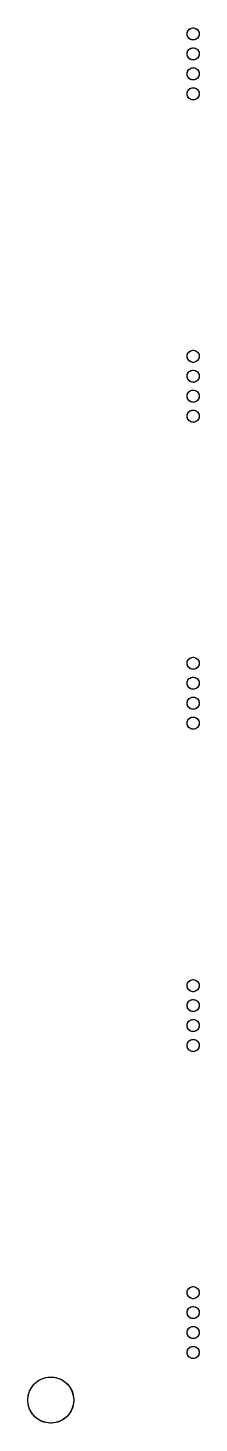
# Model space of a CAD drawing. Header units: millimetres. Extents: x -67 to 27, y -115 to 12.
# Drawn here: x -67 to -59.9, y -114.6 to -56.9 of the extents above; entities that cross this region are included whole.
import ezdxf

# ---------------------------------------------------------------- set-up
doc = ezdxf.new("R2010")
doc.units = ezdxf.units.MM

msp = doc.modelspace()

# ---------------------------------------------------------------- linework, layer by layer
at = {"layer": 'drills_NPTH'}
for centre, radius in [((-60.135, -57.15), 0.25), ((-60.135, -57.976), 0.25), ((-60.135, -58.801), 0.25), ((-60.135, -59.627), 0.25), ((-60.135, -70.485), 0.25), ((-60.135, -71.311), 0.25), ((-60.135, -72.136), 0.25), ((-60.135, -72.962), 0.25), ((-60.135, -83.185), 0.25), ((-60.135, -84.011), 0.25), ((-60.135, -84.836), 0.25), ((-60.135, -85.662), 0.25), ((-60.135, -96.52), 0.25), ((-60.135, -97.346), 0.25), ((-60.135, -98.171), 0.25), ((-60.135, -98.997), 0.25), ((-60.135, -109.22), 0.25), ((-60.135, -110.046), 0.25), ((-60.135, -110.871), 0.25), ((-60.135, -111.697), 0.25), ((-66.04, -113.665), 0.953)]:
    msp.add_circle(centre, radius, dxfattribs=at)
at = {"layer": 'holes'}
for points in [[(-59.885, -57.17), (-59.891, -57.209), (-59.903, -57.246), (-59.921, -57.281), (-59.944, -57.313), (-59.972, -57.341), (-60.003, -57.364), (-60.039, -57.382), (-60.076, -57.394), (-60.115, -57.4), (-60.154, -57.4), (-60.193, -57.394), (-60.23, -57.382), (-60.266, -57.364), (-60.297, -57.341), (-60.325, -57.313), (-60.348, -57.281), (-60.366, -57.246), (-60.378, -57.209), (-60.385, -57.17), (-60.385, -57.13), (-60.378, -57.091), (-60.366, -57.054), (-60.348, -57.019), (-60.325, -56.987), (-60.297, -56.959), (-60.266, -56.936), (-60.23, -56.918), (-60.193, -56.906), (-60.154, -56.9), (-60.115, -56.9), (-60.076, -56.906), (-60.039, -56.918), (-60.003, -56.936), (-59.972, -56.959), (-59.944, -56.987), (-59.921, -57.019), (-59.903, -57.054), (-59.891, -57.091), (-59.885, -57.13), (-59.885, -57.17)], [(-59.885, -57.995), (-59.891, -58.034), (-59.903, -58.071), (-59.921, -58.107), (-59.944, -58.138), (-59.972, -58.166), (-60.003, -58.189), (-60.039, -58.207), (-60.076, -58.219), (-60.115, -58.226), (-60.154, -58.226), (-60.193, -58.219), (-60.23, -58.207), (-60.266, -58.189), (-60.297, -58.166), (-60.325, -58.138), (-60.348, -58.107), (-60.366, -58.071), (-60.378, -58.034), (-60.385, -57.995), (-60.385, -57.956), (-60.378, -57.917), (-60.366, -57.88), (-60.348, -57.844), (-60.325, -57.813), (-60.297, -57.785), (-60.266, -57.762), (-60.23, -57.744), (-60.193, -57.732), (-60.154, -57.726), (-60.115, -57.726), (-60.076, -57.732), (-60.039, -57.744), (-60.003, -57.762), (-59.972, -57.785), (-59.944, -57.813), (-59.921, -57.844), (-59.903, -57.88), (-59.891, -57.917), (-59.885, -57.956), (-59.885, -57.995)], [(-59.885, -58.821), (-59.891, -58.86), (-59.903, -58.897), (-59.921, -58.932), (-59.944, -58.964), (-59.972, -58.992), (-60.003, -59.015), (-60.039, -59.033), (-60.076, -59.045), (-60.115, -59.051), (-60.154, -59.051), (-60.193, -59.045), (-60.23, -59.033), (-60.266, -59.015), (-60.297, -58.992), (-60.325, -58.964), (-60.348, -58.932), (-60.366, -58.897), (-60.378, -58.86), (-60.385, -58.821), (-60.385, -58.781), (-60.378, -58.742), (-60.366, -58.705), (-60.348, -58.67), (-60.325, -58.638), (-60.297, -58.61), (-60.266, -58.587), (-60.23, -58.569), (-60.193, -58.557), (-60.154, -58.551), (-60.115, -58.551), (-60.076, -58.557), (-60.039, -58.569), (-60.003, -58.587), (-59.972, -58.61), (-59.944, -58.638), (-59.921, -58.67), (-59.903, -58.705), (-59.891, -58.742), (-59.885, -58.781), (-59.885, -58.821)], [(-59.885, -59.646), (-59.891, -59.685), (-59.903, -59.722), (-59.921, -59.758), (-59.944, -59.789), (-59.972, -59.817), (-60.003, -59.84), (-60.039, -59.858), (-60.076, -59.87), (-60.115, -59.877), (-60.154, -59.877), (-60.193, -59.87), (-60.23, -59.858), (-60.266, -59.84), (-60.297, -59.817), (-60.325, -59.789), (-60.348, -59.758), (-60.366, -59.722), (-60.378, -59.685), (-60.385, -59.646), (-60.385, -59.607), (-60.378, -59.568), (-60.366, -59.531), (-60.348, -59.495), (-60.325, -59.464), (-60.297, -59.436), (-60.266, -59.413), (-60.23, -59.395), (-60.193, -59.383), (-60.154, -59.377), (-60.115, -59.377), (-60.076, -59.383), (-60.039, -59.395), (-60.003, -59.413), (-59.972, -59.436), (-59.944, -59.464), (-59.921, -59.495), (-59.903, -59.531), (-59.891, -59.568), (-59.885, -59.607), (-59.885, -59.646)], [(-59.885, -70.505), (-59.891, -70.544), (-59.903, -70.581), (-59.921, -70.616), (-59.944, -70.648), (-59.972, -70.676), (-60.003, -70.699), (-60.039, -70.717), (-60.076, -70.729), (-60.115, -70.735), (-60.154, -70.735), (-60.193, -70.729), (-60.23, -70.717), (-60.266, -70.699), (-60.297, -70.676), (-60.325, -70.648), (-60.348, -70.616), (-60.366, -70.581), (-60.378, -70.544), (-60.385, -70.505), (-60.385, -70.465), (-60.378, -70.426), (-60.366, -70.389), (-60.348, -70.354), (-60.325, -70.322), (-60.297, -70.294), (-60.266, -70.271), (-60.23, -70.253), (-60.193, -70.241), (-60.154, -70.235), (-60.115, -70.235), (-60.076, -70.241), (-60.039, -70.253), (-60.003, -70.271), (-59.972, -70.294), (-59.944, -70.322), (-59.921, -70.354), (-59.903, -70.389), (-59.891, -70.426), (-59.885, -70.465), (-59.885, -70.505)], [(-59.885, -71.33), (-59.891, -71.369), (-59.903, -71.406), (-59.921, -71.442), (-59.944, -71.473), (-59.972, -71.501), (-60.003, -71.524), (-60.039, -71.542), (-60.076, -71.554), (-60.115, -71.561), (-60.154, -71.561), (-60.193, -71.554), (-60.23, -71.542), (-60.266, -71.524), (-60.297, -71.501), (-60.325, -71.473), (-60.348, -71.442), (-60.366, -71.406), (-60.378, -71.369), (-60.385, -71.33), (-60.385, -71.291), (-60.378, -71.252), (-60.366, -71.215), (-60.348, -71.179), (-60.325, -71.148), (-60.297, -71.12), (-60.266, -71.097), (-60.23, -71.079), (-60.193, -71.067), (-60.154, -71.061), (-60.115, -71.061), (-60.076, -71.067), (-60.039, -71.079), (-60.003, -71.097), (-59.972, -71.12), (-59.944, -71.148), (-59.921, -71.179), (-59.903, -71.215), (-59.891, -71.252), (-59.885, -71.291), (-59.885, -71.33)], [(-59.885, -72.156), (-59.891, -72.195), (-59.903, -72.232), (-59.921, -72.267), (-59.944, -72.299), (-59.972, -72.327), (-60.003, -72.35), (-60.039, -72.368), (-60.076, -72.38), (-60.115, -72.386), (-60.154, -72.386), (-60.193, -72.38), (-60.23, -72.368), (-60.266, -72.35), (-60.297, -72.327), (-60.325, -72.299), (-60.348, -72.267), (-60.366, -72.232), (-60.378, -72.195), (-60.385, -72.156), (-60.385, -72.116), (-60.378, -72.077), (-60.366, -72.04), (-60.348, -72.005), (-60.325, -71.973), (-60.297, -71.945), (-60.266, -71.922), (-60.23, -71.904), (-60.193, -71.892), (-60.154, -71.886), (-60.115, -71.886), (-60.076, -71.892), (-60.039, -71.904), (-60.003, -71.922), (-59.972, -71.945), (-59.944, -71.973), (-59.921, -72.005), (-59.903, -72.04), (-59.891, -72.077), (-59.885, -72.116), (-59.885, -72.156)], [(-59.885, -72.981), (-59.891, -73.02), (-59.903, -73.057), (-59.921, -73.093), (-59.944, -73.124), (-59.972, -73.152), (-60.003, -73.175), (-60.039, -73.193), (-60.076, -73.205), (-60.115, -73.212), (-60.154, -73.212), (-60.193, -73.205), (-60.23, -73.193), (-60.266, -73.175), (-60.297, -73.152), (-60.325, -73.124), (-60.348, -73.093), (-60.366, -73.057), (-60.378, -73.02), (-60.385, -72.981), (-60.385, -72.942), (-60.378, -72.903), (-60.366, -72.866), (-60.348, -72.83), (-60.325, -72.799), (-60.297, -72.771), (-60.266, -72.748), (-60.23, -72.73), (-60.193, -72.718), (-60.154, -72.712), (-60.115, -72.712), (-60.076, -72.718), (-60.039, -72.73), (-60.003, -72.748), (-59.972, -72.771), (-59.944, -72.799), (-59.921, -72.83), (-59.903, -72.866), (-59.891, -72.903), (-59.885, -72.942), (-59.885, -72.981)], [(-59.885, -83.205), (-59.891, -83.244), (-59.903, -83.281), (-59.921, -83.316), (-59.944, -83.348), (-59.972, -83.376), (-60.003, -83.399), (-60.039, -83.417), (-60.076, -83.429), (-60.115, -83.435), (-60.154, -83.435), (-60.193, -83.429), (-60.23, -83.417), (-60.266, -83.399), (-60.297, -83.376), (-60.325, -83.348), (-60.348, -83.316), (-60.366, -83.281), (-60.378, -83.244), (-60.385, -83.205), (-60.385, -83.165), (-60.378, -83.126), (-60.366, -83.089), (-60.348, -83.054), (-60.325, -83.022), (-60.297, -82.994), (-60.266, -82.971), (-60.23, -82.953), (-60.193, -82.941), (-60.154, -82.935), (-60.115, -82.935), (-60.076, -82.941), (-60.039, -82.953), (-60.003, -82.971), (-59.972, -82.994), (-59.944, -83.022), (-59.921, -83.054), (-59.903, -83.089), (-59.891, -83.126), (-59.885, -83.165), (-59.885, -83.205)], [(-59.885, -84.03), (-59.891, -84.069), (-59.903, -84.106), (-59.921, -84.142), (-59.944, -84.173), (-59.972, -84.201), (-60.003, -84.224), (-60.039, -84.242), (-60.076, -84.254), (-60.115, -84.261), (-60.154, -84.261), (-60.193, -84.254), (-60.23, -84.242), (-60.266, -84.224), (-60.297, -84.201), (-60.325, -84.173), (-60.348, -84.142), (-60.366, -84.106), (-60.378, -84.069), (-60.385, -84.03), (-60.385, -83.991), (-60.378, -83.952), (-60.366, -83.915), (-60.348, -83.879), (-60.325, -83.848), (-60.297, -83.82), (-60.266, -83.797), (-60.23, -83.779), (-60.193, -83.767), (-60.154, -83.761), (-60.115, -83.761), (-60.076, -83.767), (-60.039, -83.779), (-60.003, -83.797), (-59.972, -83.82), (-59.944, -83.848), (-59.921, -83.879), (-59.903, -83.915), (-59.891, -83.952), (-59.885, -83.991), (-59.885, -84.03)], [(-59.885, -84.856), (-59.891, -84.895), (-59.903, -84.932), (-59.921, -84.967), (-59.944, -84.999), (-59.972, -85.027), (-60.003, -85.05), (-60.039, -85.068), (-60.076, -85.08), (-60.115, -85.086), (-60.154, -85.086), (-60.193, -85.08), (-60.23, -85.068), (-60.266, -85.05), (-60.297, -85.027), (-60.325, -84.999), (-60.348, -84.967), (-60.366, -84.932), (-60.378, -84.895), (-60.385, -84.856), (-60.385, -84.816), (-60.378, -84.777), (-60.366, -84.74), (-60.348, -84.705), (-60.325, -84.673), (-60.297, -84.645), (-60.266, -84.622), (-60.23, -84.604), (-60.193, -84.592), (-60.154, -84.586), (-60.115, -84.586), (-60.076, -84.592), (-60.039, -84.604), (-60.003, -84.622), (-59.972, -84.645), (-59.944, -84.673), (-59.921, -84.705), (-59.903, -84.74), (-59.891, -84.777), (-59.885, -84.816), (-59.885, -84.856)], [(-59.885, -85.681), (-59.891, -85.72), (-59.903, -85.757), (-59.921, -85.793), (-59.944, -85.824), (-59.972, -85.852), (-60.003, -85.875), (-60.039, -85.893), (-60.076, -85.905), (-60.115, -85.912), (-60.154, -85.912), (-60.193, -85.905), (-60.23, -85.893), (-60.266, -85.875), (-60.297, -85.852), (-60.325, -85.824), (-60.348, -85.793), (-60.366, -85.757), (-60.378, -85.72), (-60.385, -85.681), (-60.385, -85.642), (-60.378, -85.603), (-60.366, -85.566), (-60.348, -85.53), (-60.325, -85.499), (-60.297, -85.471), (-60.266, -85.448), (-60.23, -85.43), (-60.193, -85.418), (-60.154, -85.412), (-60.115, -85.412), (-60.076, -85.418), (-60.039, -85.43), (-60.003, -85.448), (-59.972, -85.471), (-59.944, -85.499), (-59.921, -85.53), (-59.903, -85.566), (-59.891, -85.603), (-59.885, -85.642), (-59.885, -85.681)], [(-59.885, -96.54), (-59.891, -96.579), (-59.903, -96.616), (-59.921, -96.651), (-59.944, -96.683), (-59.972, -96.711), (-60.003, -96.734), (-60.039, -96.752), (-60.076, -96.764), (-60.115, -96.77), (-60.154, -96.77), (-60.193, -96.764), (-60.23, -96.752), (-60.266, -96.734), (-60.297, -96.711), (-60.325, -96.683), (-60.348, -96.651), (-60.366, -96.616), (-60.378, -96.579), (-60.385, -96.54), (-60.385, -96.5), (-60.378, -96.461), (-60.366, -96.424), (-60.348, -96.389), (-60.325, -96.357), (-60.297, -96.329), (-60.266, -96.306), (-60.23, -96.288), (-60.193, -96.276), (-60.154, -96.27), (-60.115, -96.27), (-60.076, -96.276), (-60.039, -96.288), (-60.003, -96.306), (-59.972, -96.329), (-59.944, -96.357), (-59.921, -96.389), (-59.903, -96.424), (-59.891, -96.461), (-59.885, -96.5), (-59.885, -96.54)], [(-59.885, -97.365), (-59.891, -97.404), (-59.903, -97.441), (-59.921, -97.477), (-59.944, -97.508), (-59.972, -97.536), (-60.003, -97.559), (-60.039, -97.577), (-60.076, -97.589), (-60.115, -97.596), (-60.154, -97.596), (-60.193, -97.589), (-60.23, -97.577), (-60.266, -97.559), (-60.297, -97.536), (-60.325, -97.508), (-60.348, -97.477), (-60.366, -97.441), (-60.378, -97.404), (-60.385, -97.365), (-60.385, -97.326), (-60.378, -97.287), (-60.366, -97.25), (-60.348, -97.214), (-60.325, -97.183), (-60.297, -97.155), (-60.266, -97.132), (-60.23, -97.114), (-60.193, -97.102), (-60.154, -97.096), (-60.115, -97.096), (-60.076, -97.102), (-60.039, -97.114), (-60.003, -97.132), (-59.972, -97.155), (-59.944, -97.183), (-59.921, -97.214), (-59.903, -97.25), (-59.891, -97.287), (-59.885, -97.326), (-59.885, -97.365)], [(-59.885, -98.191), (-59.891, -98.23), (-59.903, -98.267), (-59.921, -98.302), (-59.944, -98.334), (-59.972, -98.362), (-60.003, -98.385), (-60.039, -98.403), (-60.076, -98.415), (-60.115, -98.421), (-60.154, -98.421), (-60.193, -98.415), (-60.23, -98.403), (-60.266, -98.385), (-60.297, -98.362), (-60.325, -98.334), (-60.348, -98.302), (-60.366, -98.267), (-60.378, -98.23), (-60.385, -98.191), (-60.385, -98.151), (-60.378, -98.112), (-60.366, -98.075), (-60.348, -98.04), (-60.325, -98.008), (-60.297, -97.98), (-60.266, -97.957), (-60.23, -97.939), (-60.193, -97.927), (-60.154, -97.921), (-60.115, -97.921), (-60.076, -97.927), (-60.039, -97.939), (-60.003, -97.957), (-59.972, -97.98), (-59.944, -98.008), (-59.921, -98.04), (-59.903, -98.075), (-59.891, -98.112), (-59.885, -98.151), (-59.885, -98.191)], [(-59.885, -99.016), (-59.891, -99.055), (-59.903, -99.092), (-59.921, -99.128), (-59.944, -99.159), (-59.972, -99.187), (-60.003, -99.21), (-60.039, -99.228), (-60.076, -99.24), (-60.115, -99.247), (-60.154, -99.247), (-60.193, -99.24), (-60.23, -99.228), (-60.266, -99.21), (-60.297, -99.187), (-60.325, -99.159), (-60.348, -99.128), (-60.366, -99.092), (-60.378, -99.055), (-60.385, -99.016), (-60.385, -98.977), (-60.378, -98.938), (-60.366, -98.901), (-60.348, -98.865), (-60.325, -98.834), (-60.297, -98.806), (-60.266, -98.783), (-60.23, -98.765), (-60.193, -98.753), (-60.154, -98.747), (-60.115, -98.747), (-60.076, -98.753), (-60.039, -98.765), (-60.003, -98.783), (-59.972, -98.806), (-59.944, -98.834), (-59.921, -98.865), (-59.903, -98.901), (-59.891, -98.938), (-59.885, -98.977), (-59.885, -99.016)], [(-59.885, -109.24), (-59.891, -109.279), (-59.903, -109.316), (-59.921, -109.351), (-59.944, -109.383), (-59.972, -109.411), (-60.003, -109.434), (-60.039, -109.452), (-60.076, -109.464), (-60.115, -109.47), (-60.154, -109.47), (-60.193, -109.464), (-60.23, -109.452), (-60.266, -109.434), (-60.297, -109.411), (-60.325, -109.383), (-60.348, -109.351), (-60.366, -109.316), (-60.378, -109.279), (-60.385, -109.24), (-60.385, -109.2), (-60.378, -109.161), (-60.366, -109.124), (-60.348, -109.089), (-60.325, -109.057), (-60.297, -109.029), (-60.266, -109.006), (-60.23, -108.988), (-60.193, -108.976), (-60.154, -108.97), (-60.115, -108.97), (-60.076, -108.976), (-60.039, -108.988), (-60.003, -109.006), (-59.972, -109.029), (-59.944, -109.057), (-59.921, -109.089), (-59.903, -109.124), (-59.891, -109.161), (-59.885, -109.2), (-59.885, -109.24)], [(-59.885, -110.065), (-59.891, -110.104), (-59.903, -110.141), (-59.921, -110.177), (-59.944, -110.208), (-59.972, -110.236), (-60.003, -110.259), (-60.039, -110.277), (-60.076, -110.289), (-60.115, -110.296), (-60.154, -110.296), (-60.193, -110.289), (-60.23, -110.277), (-60.266, -110.259), (-60.297, -110.236), (-60.325, -110.208), (-60.348, -110.177), (-60.366, -110.141), (-60.378, -110.104), (-60.385, -110.065), (-60.385, -110.026), (-60.378, -109.987), (-60.366, -109.95), (-60.348, -109.914), (-60.325, -109.883), (-60.297, -109.855), (-60.266, -109.832), (-60.23, -109.814), (-60.193, -109.802), (-60.154, -109.796), (-60.115, -109.796), (-60.076, -109.802), (-60.039, -109.814), (-60.003, -109.832), (-59.972, -109.855), (-59.944, -109.883), (-59.921, -109.914), (-59.903, -109.95), (-59.891, -109.987), (-59.885, -110.026), (-59.885, -110.065)], [(-59.885, -110.891), (-59.891, -110.93), (-59.903, -110.967), (-59.921, -111.002), (-59.944, -111.034), (-59.972, -111.062), (-60.003, -111.085), (-60.039, -111.103), (-60.076, -111.115), (-60.115, -111.121), (-60.154, -111.121), (-60.193, -111.115), (-60.23, -111.103), (-60.266, -111.085), (-60.297, -111.062), (-60.325, -111.034), (-60.348, -111.002), (-60.366, -110.967), (-60.378, -110.93), (-60.385, -110.891), (-60.385, -110.851), (-60.378, -110.812), (-60.366, -110.775), (-60.348, -110.74), (-60.325, -110.708), (-60.297, -110.68), (-60.266, -110.657), (-60.23, -110.639), (-60.193, -110.627), (-60.154, -110.621), (-60.115, -110.621), (-60.076, -110.627), (-60.039, -110.639), (-60.003, -110.657), (-59.972, -110.68), (-59.944, -110.708), (-59.921, -110.74), (-59.903, -110.775), (-59.891, -110.812), (-59.885, -110.851), (-59.885, -110.891)], [(-59.885, -111.716), (-59.891, -111.755), (-59.903, -111.792), (-59.921, -111.828), (-59.944, -111.859), (-59.972, -111.887), (-60.003, -111.91), (-60.039, -111.928), (-60.076, -111.94), (-60.115, -111.947), (-60.154, -111.947), (-60.193, -111.94), (-60.23, -111.928), (-60.266, -111.91), (-60.297, -111.887), (-60.325, -111.859), (-60.348, -111.828), (-60.366, -111.792), (-60.378, -111.755), (-60.385, -111.716), (-60.385, -111.677), (-60.378, -111.638), (-60.366, -111.601), (-60.348, -111.565), (-60.325, -111.534), (-60.297, -111.506), (-60.266, -111.483), (-60.23, -111.465), (-60.193, -111.453), (-60.154, -111.447), (-60.115, -111.447), (-60.076, -111.453), (-60.039, -111.465), (-60.003, -111.483), (-59.972, -111.506), (-59.944, -111.534), (-59.921, -111.565), (-59.903, -111.601), (-59.891, -111.638), (-59.885, -111.677), (-59.885, -111.716)], [(-65.088, -113.707), (-65.095, -113.789), (-65.109, -113.871), (-65.131, -113.952), (-65.159, -114.03), (-65.194, -114.105), (-65.236, -114.177), (-65.284, -114.245), (-65.337, -114.309), (-65.396, -114.368), (-65.46, -114.421), (-65.528, -114.469), (-65.6, -114.511), (-65.675, -114.546), (-65.753, -114.574), (-65.834, -114.596), (-65.916, -114.61), (-65.998, -114.618), (-66.082, -114.618), (-66.164, -114.61), (-66.246, -114.596), (-66.327, -114.574), (-66.405, -114.546), (-66.48, -114.511), (-66.552, -114.469), (-66.62, -114.421), (-66.684, -114.368), (-66.743, -114.309), (-66.796, -114.245), (-66.844, -114.177), (-66.886, -114.105), (-66.921, -114.03), (-66.949, -113.952), (-66.971, -113.871), (-66.985, -113.789), (-66.993, -113.707), (-66.993, -113.623), (-66.985, -113.541), (-66.971, -113.459), (-66.949, -113.378), (-66.921, -113.3), (-66.886, -113.225), (-66.844, -113.153), (-66.796, -113.085), (-66.743, -113.021), (-66.684, -112.962), (-66.62, -112.909), (-66.552, -112.861), (-66.48, -112.819), (-66.405, -112.784), (-66.327, -112.756), (-66.246, -112.734), (-66.164, -112.72), (-66.082, -112.713), (-65.998, -112.713), (-65.916, -112.72), (-65.834, -112.734), (-65.753, -112.756), (-65.675, -112.784), (-65.6, -112.819), (-65.528, -112.861), (-65.46, -112.909), (-65.396, -112.962), (-65.337, -113.021), (-65.284, -113.085), (-65.236, -113.153), (-65.194, -113.225), (-65.159, -113.3), (-65.131, -113.378), (-65.109, -113.459), (-65.095, -113.541), (-65.088, -113.623), (-65.088, -113.707)]]:
    msp.add_lwpolyline(points, close=True, dxfattribs=at)

doc.saveas('drawing.dxf')
